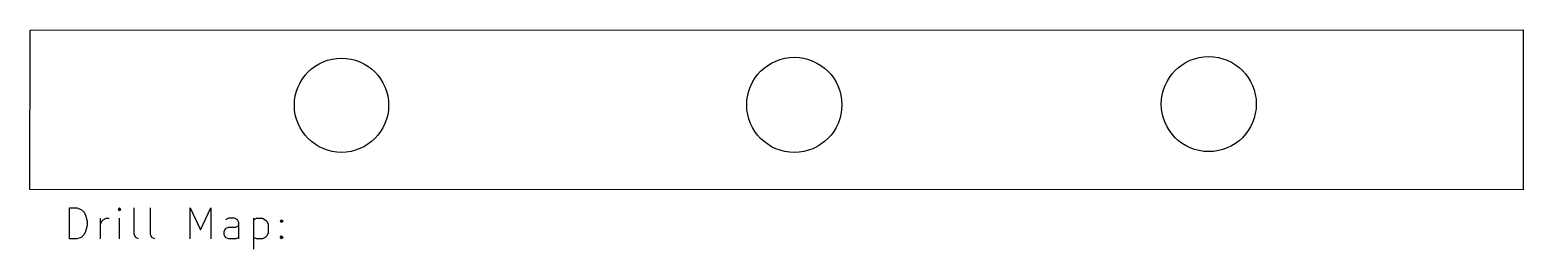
# Model space of a CAD drawing. Extents: x 43.9 to 140.5, y -71.4 to -57.2.
import ezdxf

# ---------------------------------------------------------------- set-up
doc = ezdxf.new("R2010")
doc.units = 0
doc.layers.add('BLACK', color=7, linetype='CONTINUOUS')

msp = doc.modelspace()

# ---------------------------------------------------------------- linework, layer by layer
at = {"layer": 'BLACK', "linetype": 'CONTINUOUS'}
for p, q in [((43.95, -67.575), (43.9625, -57.275)), ((43.9625, -57.275), (140.5, -57.25)), ((140.5, -57.25), (140.5, -67.6)), ((140.5, -67.6), (43.95, -67.575)), ((46.507768, -70.764838), (46.507768, -68.764838)), ((46.507768, -68.764838), (46.983958, -68.764838)), ((46.983958, -68.764838), (47.269673, -68.860076)), ((47.269673, -68.860076), (47.460149, -69.050552)), ((47.460149, -69.050552), (47.555387, -69.241028)), ((47.555387, -69.241028), (47.650625, -69.62198)), ((48.507768, -70.764838), (48.507768, -69.431504)), ((48.698244, -69.526742), (48.88872, -69.431504)), ((48.88872, -69.431504), (49.079197, -69.431504)), ((49.745863, -68.764838), (49.650625, -68.860076)), ((49.650625, -68.860076), (49.745863, -68.955314)), ((49.841101, -68.860076), (49.745863, -68.764838)), ((49.745863, -68.764838), (49.745863, -68.955314)), ((49.745863, -68.955314), (49.841101, -68.860076)), ((49.745863, -70.764838), (49.745863, -69.431504)), ((50.698244, -70.479123), (50.698244, -68.764838)), ((51.745863, -70.479123), (51.745863, -68.764838)), ((54.317292, -70.764838), (54.317292, -68.764838)), ((54.317292, -68.764838), (54.983959, -70.193409)), ((54.983959, -70.193409), (55.650625, -68.764838)), ((55.650625, -68.764838), (55.650625, -70.764838)), ((56.793482, -69.431504), (56.603006, -69.526742)), ((57.174435, -69.431504), (56.793482, -69.431504)), ((57.364911, -69.526742), (57.174435, -69.431504)), ((58.41253, -69.431504), (58.41253, -71.431504)), ((58.41253, -69.526742), (58.603006, -69.431504)), ((58.603006, -69.431504), (58.983959, -69.431504)), ((58.983959, -69.431504), (59.174435, -69.526742)), ((47.460149, -70.479123), (47.269673, -70.6696)), ((47.555387, -70.288647), (47.460149, -70.479123)), ((47.650625, -69.907695), (47.555387, -70.288647)), ((47.650625, -69.62198), (47.650625, -69.907695)), ((48.507768, -69.812457), (48.603006, -69.62198)), ((48.603006, -69.62198), (48.698244, -69.526742)), ((50.793482, -70.6696), (50.698244, -70.479123)), ((51.841101, -70.6696), (51.745863, -70.479123)), ((56.507768, -70.288647), (56.603006, -70.098171)), ((56.507768, -70.479123), (56.507768, -70.288647)), ((56.603006, -70.6696), (56.507768, -70.479123)), ((56.603006, -70.098171), (56.793482, -70.002933)), ((56.793482, -70.002933), (57.269673, -70.002933)), ((57.269673, -70.002933), (57.460149, -69.907695)), ((57.460149, -69.717219), (57.364911, -69.526742)), ((57.460149, -70.764838), (57.460149, -69.717219)), ((59.174435, -69.526742), (59.269673, -69.62198)), ((59.269673, -69.62198), (59.364911, -69.812457)), ((59.364911, -70.383885), (59.269673, -70.574361)), ((59.364911, -69.812457), (59.364911, -70.383885)), ((60.126816, -69.62198), (60.222054, -69.526742)), ((60.222054, -69.717219), (60.126816, -69.62198)), ((60.222054, -69.526742), (60.317292, -69.62198)), ((60.222054, -69.526742), (60.222054, -69.717219)), ((60.317292, -69.62198), (60.222054, -69.717219)), ((46.983958, -70.764838), (46.507768, -70.764838)), ((47.269673, -70.6696), (46.983958, -70.764838)), ((50.983958, -70.764838), (50.793482, -70.6696)), ((52.031577, -70.764838), (51.841101, -70.6696)), ((56.793482, -70.764838), (56.603006, -70.6696)), ((57.269673, -70.764838), (56.793482, -70.764838)), ((57.460149, -70.6696), (57.269673, -70.764838)), ((58.603006, -70.764838), (58.41253, -70.6696)), ((58.983959, -70.764838), (58.603006, -70.764838)), ((59.174435, -70.6696), (58.983959, -70.764838)), ((59.269673, -70.574361), (59.174435, -70.6696)), ((60.126816, -70.6696), (60.222054, -70.574361)), ((60.222054, -70.764838), (60.126816, -70.6696)), ((60.222054, -70.574361), (60.317292, -70.6696)), ((60.222054, -70.574361), (60.222054, -70.764838)), ((60.317292, -70.6696), (60.222054, -70.764838))]:
    msp.add_line(p, q, dxfattribs=at)
at = {"layer": 'BLACK'}
for centre, radius in [((64.1, -62.125), 3.04795), ((93.375, -62.1), 3.076626), ((120.175, -62.05), 3.072153)]:
    msp.add_circle(centre, radius, dxfattribs=at)

doc.saveas('drawing.dxf')
